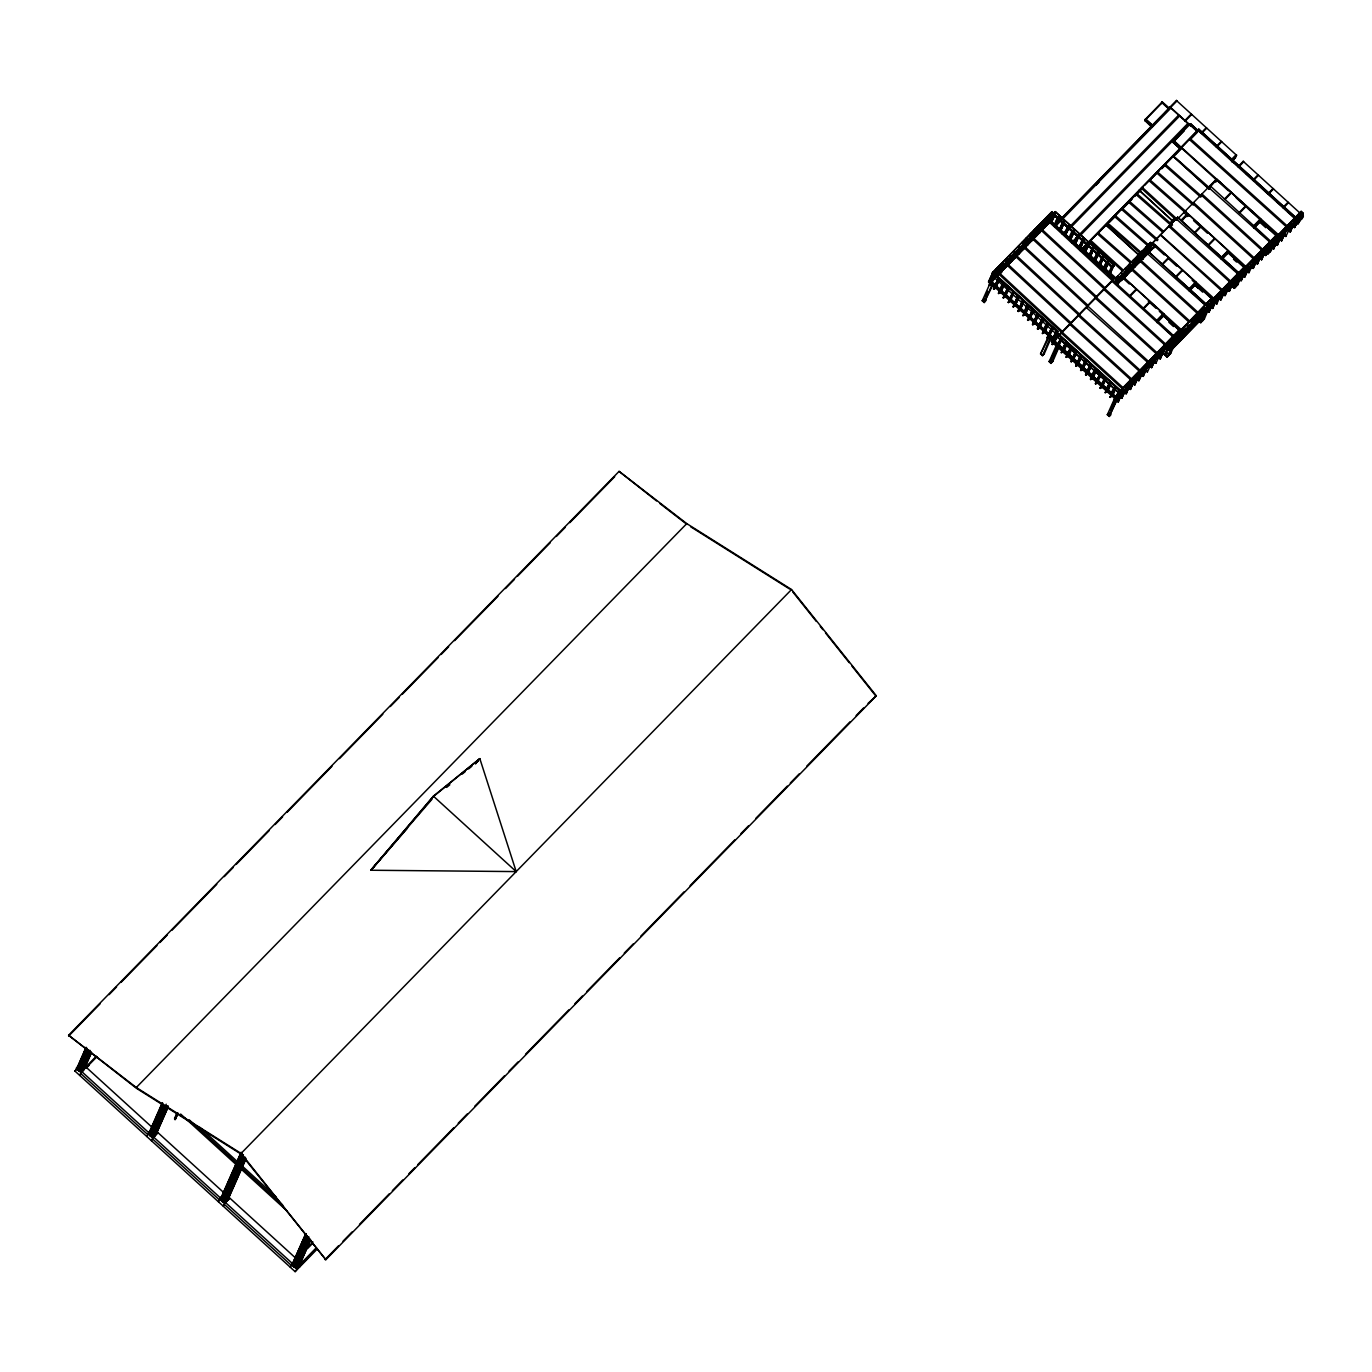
<?xml version="1.0" encoding="UTF-8"?>
<svg xmlns="http://www.w3.org/2000/svg" width="1372" height="1372" viewBox="0 0 1372 1372"><rect width="100%" height="100%" fill="white"/><g stroke="black" fill="none" stroke-linecap="round" stroke-linejoin="round"><path stroke-width="1.5" d="M167.933 1107.101L155.208 1135.947C152.618 1138.777 147.49 1135.261 149.411 1131.866M245.296 1158.86L226.294 1201.906L221.99 1201.409L221.218 1197.276M309.883 1241.3L299.713 1264.349C299.868 1270.026 290.401 1267.642 293.008 1262.686L305.716 1233.874M91.101 1052.753L83.4 1070.554C80.056 1074.173 74.448 1067.793 78.839 1065.204M317.412 1248.812L295.134 1271.655L74.946 1071.069L79.096 1065.238M77.295 1067.296L86.076 1047.265M77.226 1068.188L85.767 1048.465M79.696 1063.283L85.63 1049.837M77.398 1069.062L86.71 1047.934M82.234 1059.098L84.772 1053.336M77.792 1069.886L87.105 1048.757M78.393 1070.589L87.705 1049.46M79.147 1071.138L88.477 1050.009M80.022 1071.463L89.334 1050.335M80.948 1071.566L90.26 1050.455M79.73 1075.425L81.514 1071.395L96.314 1056.234M81.857 1071.446L90.329 1052.238M84.155 1067.227L89.231 1055.72M82.697 1071.103L91.169 1051.895M83.932 1069.834L91.564 1052.547M146.735 1136.479L151.417 1129.482M149.102 1132.706L162.119 1103.071M149.034 1133.581L162.582 1102.865M150.646 1130.614L160.816 1107.564M149.188 1134.473L162.736 1103.74M149.582 1135.296L163.148 1104.563M150.183 1135.999L163.748 1105.266M150.954 1136.531L164.503 1105.815M151.829 1136.873L166.218 1104.22M152.755 1136.976L166.304 1106.261M151.52 1140.835L153.304 1136.805L157.643 1132.363L224.648 1193.417L220.326 1197.859L218.542 1201.889M153.664 1136.856L167.213 1106.124M156.116 1133.529L166.115 1109.605M154.504 1136.513L168.053 1105.781M155.739 1135.244L167.899 1107.53M156.751 1134.387L157.643 1132.363M177.4 1113.309L175.067 1119.603L176.937 1112.863M174.536 1118.283L176.559 1114.236M174.587 1119.175L177.846 1112.863M175.067 1119.603L177.451 1114.184M175.496 1119.158L177.88 1113.738M220.909 1198.116L241.06 1152.257M220.823 1198.991L240.735 1153.509M222.453 1196.024L235.401 1166.663M237.116 1162.736L240.58 1154.915M220.995 1199.883L241.712 1152.909M234.509 1170.23L237.099 1164.348M221.389 1200.706L242.107 1153.732M221.99 1201.409L242.707 1154.435M222.744 1201.941L243.479 1154.967M223.619 1202.284L243.479 1157.265M224.545 1202.387L244.405 1157.368M223.327 1206.245L225.111 1202.215L229.45 1197.773L294.894 1257.404M225.454 1202.266L245.314 1157.248M228.61 1196.092L232.074 1188.255M233.789 1184.345L240.7 1168.687L286.748 1210.704M226.997 1201.358L246 1158.311M227.529 1200.654L245.657 1159.546M228.558 1199.797L229.45 1197.773M290.35 1267.299L295.014 1260.302M292.699 1263.509L305.407 1234.714M292.63 1264.401L306.179 1233.685M292.785 1265.293L306.35 1234.56M297.621 1255.311L300.159 1249.549M293.196 1266.116L306.745 1235.383M293.797 1266.819L307.345 1236.086M294.551 1267.351L308.1 1236.618M295.426 1267.694L308.974 1236.961M296.352 1267.797L309.06 1238.985M295.134 1271.655L300.725 1264.332M297.261 1267.677L309.969 1238.865M302.938 1255.774L304.635 1251.933M306.333 1248.091L308.872 1242.329M298.101 1267.316L309.952 1240.442M298.804 1266.768L310.689 1239.842M299.456 1267.214L301.24 1263.183L316.212 1247.851M989.744 283.044L988.543 281.963L992.693 272.548L993.894 273.645L989.555 285.376L993.688 277.35M988.543 281.963L993.122 272.102L994.323 273.2M992.522 285.599L984.204 302.56L982.283 300.811L994.134 274.211M994.751 272.514L996.415 268.74L997.616 269.838M989.555 285.376L993.98 275.189L992.882 276.286M991.356 282.049L1050.506 221.441L989.795 283.49L991.424 284.141M985.01 296.918L987.463 291.361M990.996 284.587L995.249 275.498M995.043 276.578L997.53 270.936M995.266 276.252L1000.668 264.384L1001.869 265.482M984.204 302.56L992.025 284.69M995.523 277.024L998.37 269.066L997.753 270.61M999.879 269.564C989.075 296.678 1012.347 241.266 998.953 274.537M1001.474 266.905L997.718 274.88L996.518 273.8M993.362 288.84L998.25 279.082L993.843 289.269L994.443 287.726M998.765 281.123L995.283 288.48L994.083 287.4L998.319 278.31M1004.133 265.208C993.345 292.322 1016.601 236.893 1003.206 270.181M1004.458 264.882L1001.972 270.524L1000.771 269.426M1003.241 268.192L1006.053 262.224M997.976 281.243L993.843 289.269M995.283 288.48L999.519 279.408M1009.552 258.639L1006.379 266.94L1010.307 257.85M1007.494 263.836L1009.981 258.193M1007.46 265.825L1011.13 255.981L1010.529 257.524M1012.656 256.495L1010.632 262.567L1013.959 255.038M1013.805 254.266L1010.478 261.795L1009.295 260.714M1011.747 259.48L1014.234 253.837M1011.73 261.469L1015.04 253.94M998.713 293.711L1003.138 283.524M1002.435 284.484C996.621 292.425 1000.274 297.415 1003.635 285.565M1018.058 249.91C1005.933 277.779 1029.497 225.934 1015.983 257.096M1016 255.106L1019.327 247.595L1018.127 246.497M1019.465 248.229L1017.801 251.985L1019.002 253.083L1022.312 245.554M1000.154 292.922L1004.407 283.85M1018.676 253.408L1022.003 245.88M1019.156 253.854L1023.906 242.895L1021.06 250.853M1023.718 243.873L1022.054 247.629L1023.255 248.726M1024.987 241.541L1026.65 237.768L1027.834 238.865L1024.524 246.394M1022.929 249.052L1027.405 239.311L1026.205 238.214M1023.409 249.481L1028.16 238.539L1025.33 246.497M1029.24 237.185L1030.904 233.411L1032.104 234.509L1027.662 245.125M1007.408 289.509L1008.489 288.412L1004.681 297.055L1003.121 297.724L1008.077 287.194L1003.841 296.283L1005.47 296.935M1003.601 298.153L1008.008 287.966L1006.928 289.08M1027.182 244.696L1030.509 237.167M1031.401 237.03L1034.728 229.501L1035.929 230.582L1031.933 240.769L1038.981 225.128L1040.182 226.226L1036.032 235.641L1034.831 234.543L1036.46 235.195M1005.041 297.381L1009.278 288.291M1029.583 242.141L1032.43 234.166L1031.813 235.71M1033.03 237.665L1034.694 233.909M1033.836 237.768L1036.683 229.81L1036.083 231.354M1038.09 233.411L1040.936 225.454L1036.186 236.413M1037.009 234.526L1039.856 226.552M1040.285 231.268L1039.084 230.187L1043.235 220.772L1044.435 221.87M1012.605 294.586L1008.471 302.595L1012.896 292.408M1012.193 293.368L1008.712 300.725L1010.341 301.377M1008.471 302.595L1013.359 292.853M1045.19 221.081C1028.606 257.233 1056.354 195.681 1042.36 229.055M1042.377 227.066L1044.041 223.31M1009.912 301.823L1013.394 294.466M1046.27 219.726L1047.934 215.97L1049.134 217.068M1046.699 221.595L1044.692 227.683L1051.209 212.609L1052.41 213.706M1048.294 218.937L1044.538 226.912L1043.337 225.831M1057.469 332.178L992.368 272.891L1052.05 211.631L1053.645 213.363M1046.613 224.699L1049.443 216.725L1048.843 218.268M1052.084 214.032L1048.414 223.876L1053.164 212.917M1052.993 214.289L1112.572 267.712L1052.993 214.289L1044.126 223.379M1052.89 215.078L1049.837 222.007L1051.038 223.087L1055.274 213.998L1054.073 212.917M1017.475 299.027L1013.342 307.054L1017.835 296.095L1013.599 305.167L1014.8 306.265L1017.51 300.64M1053.473 214.718L994.529 274.846L1053.696 214.238M1052.907 216.69L1051.106 222.315L1055.514 212.128L1054.433 213.243M1055.239 211.614L1114.304 265.688L1055.239 211.614L992.522 275.961L1055.96 333.739L1057.984 331.544L995.043 274.211L1057.898 331.75L1053.662 340.822L1054.519 339.947M1013.342 307.054L1018.247 297.295M1014.8 306.265L1019.036 297.175M1051.466 222.641L1055.274 213.998M1054.108 225.9C1058.481 211.614 1062.168 216.913 1055.308 226.98M1054.553 225.454L1058.361 216.81M1054.914 225.78L1059.801 216.021M1022.037 302.852L1023.118 301.737L1018.23 311.495L1022.723 300.537L1018.47 309.609L1019.67 310.707L1023.152 303.349M1058.429 219.297L1055.377 226.226L1055.994 224.665M1018.23 311.495L1022.637 301.308L1021.557 302.406M1055.737 226.552L1060.282 216.467L1059.201 217.582M1019.67 310.707L1023.924 301.617M1058.995 230.342L1062.803 221.698L1064.432 222.35L1060.625 230.993L1059.424 229.896L1062.477 222.984M1062.837 223.31L1060.264 230.668L1064.672 220.48L1063.592 221.578M1023.1 315.937L1027.594 304.978M1026.839 306.711C1021.025 314.634 1024.678 319.625 1028.04 307.791M1060.196 231.439L1064.432 222.35M1024.558 315.148L1028.794 306.059M1063.866 234.784L1068.119 225.694L1069.32 226.792M1064.655 234.663L1069.56 224.922M1032.121 312.353L1027.988 320.379L1032.396 310.192M1068.188 228.198L1065.135 235.109L1065.752 233.566M1031.641 311.924L1027.508 319.95M1065.066 235.881L1068.874 227.238M1027.988 320.379L1032.876 310.621M1065.495 235.435L1070.04 225.351L1068.959 226.466M1028.674 318.064L1029.429 319.59L1032.481 312.679M1032.91 312.233L1029.429 319.59M1068.754 239.225C1073.127 224.939 1076.814 230.256 1069.954 240.323M1069.543 239.122L1072.595 232.194M1036.992 316.795L1032.859 324.821L1037.283 314.634M1037.798 316.675L1034.299 324.032L1033.116 322.952L1037.352 313.862M1070.023 239.551L1073.076 232.64M1036.512 316.366L1032.379 324.392M1032.859 324.821L1037.764 315.08M1070.383 239.877L1073.436 232.966M1034.299 324.032L1038.553 314.96M1073.624 243.684L1077.878 234.595L1079.078 235.675L1075.254 244.319L1079.798 234.252M1074.07 243.238L1077.878 234.595M1077.466 236.653L1074.893 243.993L1077.946 237.082M1037.266 328.834L1042.154 319.076L1037.747 329.263L1038.347 327.719M1037.987 327.394L1042.24 318.304L1042.994 319.848L1039.187 328.491L1038.415 326.948M1042.669 321.134L1039.187 328.491M1078.512 248.126L1082.748 239.037L1083.949 240.117L1080.141 248.761M1078.941 247.68L1081.994 240.769M1082.354 241.095L1079.301 248.006L1080.862 247.337L1083.914 240.409M1042.617 333.705L1047.042 323.518M1046.356 324.478C1040.542 332.418 1044.178 337.409 1047.556 325.576M1079.781 248.435L1084.189 238.248L1083.108 239.363M1044.058 332.933L1048.311 323.843M1081.788 249.635L1116.859 280.505M1082.662 248.744L1117.734 279.614M1083.383 252.568L1087.19 243.924M1084.583 250.39L1087.636 243.479L1088.819 244.576L1084.583 253.649M1084.943 250.716L1087.224 245.537M1051.312 329.52L1052.393 328.405L1048.585 337.049L1047.025 337.718L1051.998 327.205L1047.745 336.277L1049.374 336.929M1087.704 245.965L1084.652 252.877L1088.03 246.583M1044.384 353.496L1042.48 355.657L1040.559 353.907L1048.517 336.14M1047.505 338.164L1051.912 327.977L1050.832 329.074M1048.997 337.049L1040.559 353.907M1048.945 337.375L1053.182 328.285L1051.552 327.634M1042.48 355.657L1050.3 337.769M1044.212 353.873L1051.621 336.826L1049.992 338.49L1048.191 336.86M1097.326 233.72L1130.442 262.824M1098.183 232.846L1132.878 263.355M1088.27 257.01L1092.506 247.92L1093.278 249.464M1051.346 341.542L1056.2 331.87L1051.81 341.971L1052.427 340.428M1088.699 256.564L1091.752 249.653M1116.877 399.08L1052.067 340.102L1056.268 331.098M1089.059 256.89L1092.112 249.978M1092.421 250.596L1089.539 257.336L1092.592 250.407M1089.454 258.108L1092.952 250.75M1056.474 336.569L1052.341 344.578L1057.04 332.624L1055.84 331.544M1090.62 256.221L1092.901 251.042M1052.341 344.578L1056.766 334.391L1055.668 335.505M1116.448 400.041L1052.581 342.708L1053.782 343.806L1056.834 336.895M1057.263 336.449L1053.782 343.806M1106.861 223.962L1140.355 253.391M1107.718 223.07L1141.212 252.499M1161.261 103.603L1161.724 102.54L1168.893 109.091L1170.059 106.999L1195.749 130.151M1161.604 103.346L1162.238 101.905L1169.424 108.439M1151.966 127.013L1152.514 125.761L1145.328 119.227L1144.694 120.667L1161.69 103.157M1050.798 359.876L1049.066 361.642L1050.969 363.391L1052.873 361.23L1050.969 359.481L1061.122 337.529L1056.869 346.619M1093.141 261.452L1097.394 252.362L1098.578 253.46L1094.77 262.103L1099.315 252.019L1098.217 253.134M1049.34 361.265L1056.371 345.315M1096.622 254.094L1093.57 261.006L1094.77 262.103M1096.983 254.42L1093.93 261.332L1098.835 251.59L1097.754 252.688M1114.304 216.33L1148.621 246.497M1057.229 346.945L1056.629 348.488L1061.036 338.301L1059.956 339.416M1115.179 215.438L1149.479 245.622M1050.969 363.391L1058.172 346.962M1056.063 346.036L1058.069 347.699L1062.305 338.61M1052.701 361.608L1059.476 346.018M1121.318 209.144L1157.179 240.717M1122.193 208.252L1158.037 239.843M1098.029 265.894L1102.265 256.804L1103.465 257.902L1099.658 266.545M1098.457 265.448L1102.265 256.804M1061.499 352.93L1065.993 341.971M1102.351 259.308L1099.298 266.219L1103.705 256.032M1065.238 343.703C1059.407 351.644 1063.06 356.617 1066.421 344.784M1099.212 266.991L1103.465 257.902M1128.333 201.958L1162.65 232.125M1129.207 201.067L1163.507 231.233M1062.94 352.141L1067.193 343.069M1176.473 100.533L1236.549 155.259M1135.793 194.327L1171.637 225.9M1136.651 193.435L1172.511 225.008M1102.899 270.335C1107.273 256.05 1110.96 261.366 1104.1 271.433M1103.328 269.907L1106.381 262.978M1103.688 270.233L1106.741 263.304M1070.52 349.346L1066.387 357.372L1070.795 347.185M1069.354 349.877C1063.883 357.903 1069.868 357.921 1071.309 349.225M1066.387 357.372L1071.275 347.63M1104.529 270.987L1107.581 264.076M1067.828 356.583L1070.88 349.671M1149.067 180.727L1183.95 211.425M1107.787 274.794L1112.023 265.705L1113.224 266.785M1149.925 179.835L1186.386 211.957M1108.576 274.674L1113.464 264.916L1109.056 275.103L1109.656 273.56M1075.391 353.787L1071.258 361.814L1075.751 350.855M1074.996 352.587L1070.777 361.385M1108.97 275.875L1112.795 267.231L1051.964 211.837M1071.258 361.814L1076.163 352.072M1109.416 275.429L1113.944 265.362L1112.863 266.46M1071.944 359.498L1072.698 361.042L1075.751 354.13M1076.18 353.684L1072.698 361.042M1156.699 172.889L1193.16 205.028M1157.574 172.014L1194.017 204.136M1180.829 147.524L1180.194 148.965L1173.009 142.414L1174.003 140.733L1181.172 147.267M1112.966 280.454L1174.844 336.809M1049.306 222.127L1112.383 280.66L1113.893 278.327L1050.472 220.566L990.876 281.62L1052.941 337.992M1075.665 365.827L1080.553 356.068L1076.145 366.255L1080.279 358.246M1076.385 364.386L1080.622 355.297L1081.393 356.84L1077.586 365.484L1076.814 363.94M1164.348 165.069L1200.792 197.191M1165.205 164.177L1201.666 196.316M1076.145 366.255L1081.033 356.514M1081.067 358.126L1077.586 365.484M1114.664 282.289L1117.168 276.647L1118.351 277.744L1115.865 283.387M1115.11 281.843L1117.597 276.201L1118.797 277.298M1115.539 283.712L1119.123 276.955L1117.1 283.044M1116.019 284.158L1118.506 278.516L1152.84 242.758L1213.174 297.707M1172.408 156.802L1172.837 155.842L1209.092 188.873M1116.791 283.935L1123.376 277.093L1182.355 330.618M1173.283 155.911L1209.881 188.17M1118.369 281.86L1121.181 275.875M1118.026 284.175L1122.536 274.246M1081.016 370.714L1085.441 360.527M1085.938 362.568L1082.457 369.925L1081.256 368.828L1084.737 361.471M1119.929 281.174L1122.416 275.532M1121.747 279.425L1125.057 271.913M1295.648 219.331L1190.553 123.669L1190.004 124.903M1082.457 369.925L1086.71 360.836M1122.227 279.871L1126.978 268.912L1123.308 278.756M1126.721 269.941L1125.074 273.714L1126.258 274.794L1130.408 265.396L1129.225 264.299M1127.99 267.626L1129.653 263.853L1130.854 264.95M1181.515 147.473L1279.596 235.744M1125.932 275.137L1129.259 267.609M1126.412 275.566L1131.18 264.607L1128.333 272.582M1130.922 265.636L1129.259 269.409L1130.459 270.49M1130.134 270.833L1134.61 261.092L1133.409 259.994M1131.728 268.175L1135.038 260.646L1133.855 259.548M1130.614 271.262L1137.611 255.689L1138.811 256.787M1089.711 366.513L1090.791 365.398L1085.904 375.156L1090.38 364.197L1086.144 373.27L1087.773 373.921L1091.58 365.278L1087.344 374.367M1132.535 268.277L1135.364 260.303L1134.764 261.863M1189.318 139.481L1287.399 227.752M1085.904 375.156L1090.311 364.969L1089.231 366.067M1190.193 138.589L1288.274 226.877M1136.822 260.886L1134.816 266.957L1139.566 256.015M1137.662 260.8L1141.813 251.402L1143.013 252.482L1138.863 261.898L1137.662 260.8L1139.292 261.452M1136.736 263.973L1140.046 256.444M1140.921 259.668L1143.768 251.711L1139.017 262.669L1146.014 247.097L1147.215 248.178L1143.219 258.365M1140.132 259.565L1142.945 253.597M1196.744 131.901L1197.207 130.837L1190.039 124.303M1198.099 130.872L1198.854 129.191L1296.591 218.251M1145.157 253.391L1149.667 243.341L1150.868 244.439L1146.718 253.854L1145.517 252.757M1144.042 256.478L1147.97 247.406L1145.123 255.364M1148.45 246.668L1150.096 242.895L1151.297 243.993M1094.907 371.572L1090.774 379.598L1095.199 369.411M1164.348 254.918L1150.508 242.381L1152.583 244.525M1094.496 370.371C1088.682 378.295 1092.335 383.285 1095.696 371.452M1090.774 379.598L1095.662 369.84M1148.879 248.538L1146.872 254.609L1151.622 243.667M1092.215 378.809L1095.268 371.898M1147.421 253.631L1204.685 304.704M1152.103 244.096L1148.638 251.968L1207.12 305.253M1149.187 252.208L1148.93 251.299M1152.377 245.005L1118.78 279.425L1152.669 244.336L1118.986 278.945L1116.928 276.784M1154.041 247.8L1155.224 245.125L1119.724 281.226M1099.778 376.014L1095.645 384.04L1100.138 373.081M1160.901 234.921L1223.121 290.521M1099.384 374.813L1095.902 382.171L1097.531 382.805M1095.645 384.04L1100.55 374.282M1097.103 383.251L1101.339 374.179M1104.34 379.838L1105.42 378.741L1101.613 387.367L1100.052 388.053L1105.026 377.523L1100.773 386.612L1102.402 387.264M1100.533 388.482L1104.94 378.295L1103.86 379.409M1101.973 387.693L1106.226 378.621L1104.597 377.969M1239.568 273.56L1177.691 217.188L1176.404 219.04L1238.607 274.64M1105.403 392.924L1109.897 381.965M1181.035 220.24L1187.535 213.586L1228.386 251.059M1109.142 383.697C1103.328 391.637 1106.981 396.628 1110.342 384.795M1106.861 392.152L1111.097 383.062M1187.535 213.586L1182.372 220.463M1186.831 216.707L1187.929 214.221L1181.429 220.875M1114.424 389.356L1110.291 397.365L1114.699 387.178M1114.013 388.139C1108.199 396.079 1111.852 401.07 1115.213 389.236M1110.291 397.365L1115.179 387.624M1111.732 396.594L1114.784 389.682M1116.911 400.916L1118.111 402.013L1122.262 392.598L1121.061 391.5L1109.245 416.471L1107.341 414.738L1114.647 398.412M1114.098 400.83L1118.986 391.089L1114.579 401.276L1115.179 399.732M1109.073 412.955L1107.513 414.344L1109.416 416.093M1110.085 410.777L1115.127 399.372M1118.3 392.049L1114.819 399.406M1116.825 398.206L1054.09 340.376M1109.245 416.471L1120.341 391.209M1114.338 399.132L1116.585 401.241L1121.336 390.3M1110.994 414.704L1109.416 415.99M1118.18 398.583L1121.49 391.054L1122.69 392.152M1118.111 402.013L1123.617 389.922M1259.513 222.213L1260.782 219.331L1216.518 179.012L1208.732 188.547L1210.001 185.666L1271.793 242.227M1123.942 389.579L1120.632 397.108L1121.816 398.206L1127.887 385.549M1215.798 182.133L1216.913 179.629L1210.396 186.283M1126.566 387.007L1124.56 393.078L1125.16 391.535M1121.816 398.206L1125.966 388.791L1124.783 387.693M1157.316 320.585L1163.816 313.931L1162.633 316.623M1130.236 384.434L1129.036 383.337L1124.886 392.752L1126.086 393.833L1131.66 380.764M1126.086 393.833L1130.665 383.989L1129.465 382.891M1128.333 388.293L1133.289 378.981L1134.49 380.061L1130.339 389.476L1129.139 388.396M1130.734 385.738L1133.221 380.078M1135.913 376.391L1132.586 383.92L1134.164 383.251M1130.339 389.476L1137.834 373.407M1134.987 381.365L1137.474 375.722M1138.743 375.705L1137.542 374.625L1133.392 384.023L1134.593 385.12L1142.087 369.051M1134.593 385.12L1139.172 375.259L1137.988 374.179M1136.856 379.564L1141.813 370.251L1142.996 371.349L1138.846 380.764L1137.662 379.667M1235.349 157.952L1236.618 155.07L1231.336 160.593M1138.914 377.334L1141.401 371.692M1139.24 377.008L1140.904 373.253M1138.846 380.764L1146.34 364.678M1145.226 367.782L1141.916 375.311L1143.116 376.391L1147.695 366.547L1146.495 365.449M1143.116 376.391L1147.85 365.192M1145.363 370.834L1149.496 363.426M1150.456 364.592L1152.12 360.836M1146.169 370.937L1147.369 372.035L1151.948 362.174L1150.748 361.093M1150.714 365.364L1150.096 366.924L1153.423 359.395M1153.749 359.052L1150.422 366.581L1151.622 367.679L1156.202 357.818L1155.001 356.737M1151.622 367.679L1156.373 356.48M1154.967 361.007L1154.349 362.551L1158.002 354.696M1243.238 161.364L1303.314 216.09M1158.585 356.874L1160.626 352.107M1154.675 362.225L1155.876 363.306L1160.455 353.462L1159.271 352.364M1158.139 357.766L1161.93 350.666M1162.256 350.34L1158.946 357.869L1160.129 358.95L1164.725 349.105L1163.525 348.008M1189.644 289.063L1196.144 282.392L1194.875 285.273L1197.979 288.12M1160.129 358.95L1167.623 342.88M1166.509 345.967L1162.393 353.393M1163.199 353.496L1164.399 354.593L1168.978 344.732L1167.778 343.652M1170.453 341.954L1167.126 349.466L1171.877 338.524M1195.441 285.53L1195.904 284.467L1189.678 290.607M1170.779 341.611L1167.452 349.14L1168.652 350.237L1173.232 340.376L1172.031 339.278M1165.6 354.954L1167.383 356.6L1170.642 353.273L1167.178 357.149L1165.257 355.399L1168.944 347.356M1168.652 350.237L1172.803 340.822L1171.602 339.724M1174.706 337.581L1171.379 345.109L1176.147 334.151M1167.178 357.149L1173.266 343.274M1176.284 337.1L1179.251 331.904M1121.061 389.922L1179.457 329.726L1119.775 390.969M1168.91 355.365L1178.428 333.773M1154.315 356.771L1179.851 330.343L1118.746 392.958L1055.325 335.18L1057.349 332.984L1120.289 390.334L1057.263 333.19M1170.642 353.599L1175.307 342.691L1176.867 343.394L1181.395 333.345M1180.778 332.659L1179.577 331.561L1175.427 340.976L1176.627 342.057L1183.333 328.371M1176.627 342.057L1181.206 332.213L1163.096 315.56M1159.357 311.341L1181.618 331.681L1163.182 315.371L1156.682 322.026M1176.439 343.84L1181.892 331.801M1178.891 339.004L1180.091 340.085L1184.242 330.686L1183.041 329.589M1180.091 340.085L1184.671 330.24L1183.487 329.143M1182.287 334.596L1185.58 329.057M1185.185 330.481L1183.522 334.254L1184.722 335.351L1183.093 334.699M1184.293 335.78L1188.444 326.382L1187.243 325.284M1184.722 335.351L1189.455 325.078M1189.781 324.752L1187.294 330.395L1188.495 331.492L1193.074 321.631L1191.874 320.534M1191.513 324.101L1194.017 318.458M1188.495 331.492L1192.645 322.077L1191.445 320.979M1190.69 325.987L1195.647 316.692L1196.847 317.772M1221.972 257.524L1228.472 250.87L1227.288 253.563M1191.496 326.09L1192.697 327.188L1198.202 314.154M1192.697 327.188L1197.276 317.326L1196.075 316.246M1194.892 321.683L1200.123 311.17M1202.404 309.866L1199.574 317.824L1200.174 316.28M1195.698 321.785L1196.881 322.883L1201.032 313.468L1199.848 312.387M1196.881 322.883L1202.884 310.295M1203.21 309.969L1199.9 317.498L1201.083 318.578L1205.679 308.734L1204.479 307.637M1205.782 307.448C1203.33 316.829 1204.89 310.398 1196.367 320.156M1201.083 318.578L1205.233 309.163L1204.05 308.083M1203.758 313.519L1207.411 305.664M1200.929 322.351L1198.854 320.997L1200.757 322.729L1205.645 311.615M1192.508 318.321L1211.785 298.187L1178.102 332.796M1202.489 320.962L1211.579 300.365L1243.804 267.334M1211.064 301.909L1207.754 309.437L1208.938 310.535L1213.534 300.674L1212.333 299.593M1204.239 319.179L1207.566 311.29L1209.195 311.856L1215.369 298.05L1216.57 299.147M1208.938 310.535L1213.088 301.12L1211.905 300.039M1192.199 280.282L1213.86 300.348L1211.699 298.393M1208.749 312.302L1214.22 300.279M1213.311 303.263L1211.648 307.019L1212.848 308.117L1211.219 307.465M1212.419 308.563L1217.101 297.415M1212.848 308.117L1216.998 298.702L1215.798 297.621M1214.614 303.058L1219.571 293.762L1220.771 294.843M1217.513 298.959L1215.849 302.715L1217.05 303.812L1215.421 303.161M1221.303 293.111L1218.816 298.753L1220.377 298.084M1216.621 304.258L1221.2 294.397L1220 293.316M1219.296 299.199L1222.606 291.67M1220.806 299.954L1224.956 290.538L1223.773 289.458L1219.622 298.873L1220.806 299.954L1226.808 287.365M1254.282 226.003L1260.782 219.331M1229.158 286.251L1227.957 285.153L1223.807 294.568L1225.007 295.649L1231.353 280.745L1227.203 290.161M1225.007 295.649L1229.604 285.805L1228.403 284.707M1230.427 285.719L1227.683 290.59M1228.009 290.264L1229.209 291.344L1233.359 281.946L1232.159 280.848M1229.209 291.344L1235.212 278.773M1260.079 222.47L1260.542 221.406L1254.042 228.061M1235.537 278.43L1232.21 285.959L1233.411 287.057L1237.99 277.195L1236.789 276.098M1234.629 281.414L1231.884 286.285L1236.635 275.343M1233.411 287.057L1237.561 277.641L1236.361 276.544M1240.837 271.039L1236.086 281.997L1239.413 274.469M1236.086 281.997L1238.83 277.11M1234.526 287.931L1232.433 286.577L1234.354 288.326L1238.745 278.31M1236.086 286.542L1243.066 270.713M1244.284 267.763L1212.368 300.211M1243.392 270.387L1240.065 277.916L1241.266 278.996L1245.845 269.152L1227.751 252.499M1241.54 275.926L1239.876 279.682L1241.077 280.78L1246.033 270.284M1237.818 284.776L1239.996 279.511M1241.266 278.996L1245.416 269.598L1244.215 268.5M1241.077 280.78L1246.531 268.74M1243.547 275.944L1244.73 277.024L1248.88 267.609L1247.697 266.528M1244.73 277.024L1249.326 267.18L1248.126 266.082M1248.023 270.421L1247.405 271.965L1251.058 264.11M1252.79 263.458L1251.127 267.231L1252.687 266.562M1247.731 271.639L1248.932 272.719L1253.511 262.875L1252.327 261.778M1251.607 267.66L1254.094 262.018M1255.26 259.805L1251.933 267.334L1253.133 268.432L1258.296 257.713M1253.528 264.676L1255.191 260.903M1256.992 259.171L1255.809 263.373L1259.393 256.615M1253.133 268.432L1257.284 259.016L1256.083 257.919M1259.462 255.501L1256.135 263.03L1257.335 264.127L1261.914 254.266L1260.714 253.185M1257.335 264.127L1262.017 252.98M1263.663 251.196L1259.53 258.622M1261.091 257.953L1263.578 252.311M1266.219 248.675L1264.212 254.763M1260.336 258.725L1261.537 259.822L1265.687 250.407L1264.487 249.327M1261.537 259.822L1268.963 243.804M1267.848 246.909L1264.538 254.437L1265.739 255.518L1270.318 245.674L1269.117 244.576M1267.454 248.332L1264.967 253.992L1266.167 255.072M1272.05 242.604L1268.414 250.459L1270.421 244.388M1265.739 255.518L1269.889 246.103L1268.688 245.022M1269.169 249.687L1271.655 244.045M1266.03 252.174L1267.951 253.906L1270.335 248.435M1274.914 238.745L1272.067 246.72M1276.132 235.795L1278.498 237.287L1260.148 220.772L1253.562 227.632M1268.74 250.133L1269.923 251.213L1274.073 241.815L1272.89 240.717M1269.683 252.139L1276.217 237.305L1301.085 211.562L1303.228 213.518L1277.229 240.169M1276.612 236.241L1244.696 268.672M1275.703 238.848L1272.393 246.377L1273.593 247.475L1278.172 237.613L1260.062 220.978M1271.398 248.04L1274.365 242.844M1271.415 250.356L1267.951 253.906M1273.593 247.475L1278.515 236.636M1272.204 248.16L1273.405 249.241L1277.555 239.826L1276.354 238.745M1273.405 249.241L1280.145 234.852L1281.345 235.95M1277.589 241.609L1280.076 235.967M1275.994 244.267L1277.195 245.365L1282.854 232.194M1277.195 245.365L1281.774 235.504L1280.573 234.406M1279.527 239.723L1284.758 229.21M1285.684 231.508L1284.484 230.41L1280.333 239.826L1281.534 240.923L1288.016 225.865L1283.866 235.281M1281.534 240.923L1286.113 231.062L1284.912 229.964M1288.188 230.839C1290.949 230.204 1286.199 231.422 1290.692 225.197M1284.672 235.384L1285.856 236.481L1290.452 226.62L1289.251 225.54M1288.668 231.285L1291.995 223.756M1292.321 223.413L1288.994 230.942L1290.195 232.04L1294.774 222.178L1293.59 221.098M1290.195 232.04L1295.014 220.755M1293.607 225.3L1293.007 226.843L1296.334 219.314M1293.333 226.5L1296.66 218.971M1303.228 213.518L1301.171 211.374L1301.342 212.471L1276.989 237.167M1292.098 225.471L1294.533 227.598L1298.684 218.182L1297.483 217.102M1294.533 227.598L1300.45 215.095M1297.123 222.624L1298.324 223.705L1302.903 213.861L1301.702 212.763M1302.131 218.783L1303.4 215.901L1296.814 222.744M433.398 796.154L370.834 870.242L516.198 871.597L479.823 758.613L433.398 796.154L516.198 871.597L514.946 871.289M475.158 763.381L479.823 758.613L433.123 796.755L370.834 870.242L432.06 799.156M407.484 828.122L372.635 868.407M68.6 1035.277L619.081 471.368L686.772 523.607L791.541 589.531L876.314 695.793L325.833 1259.702L240.837 1153.972L136.548 1088.373L68.6 1035.277L136.291 1087.516L241.078 1153.423L325.833 1259.702M68.703 1036.014L100.105 1003.824M109.091 994.631L116.569 986.965M121.045 982.369L156.957 945.6M159.941 942.53L167.418 934.881M171.912 930.285L216.776 884.305M224.271 876.639L233.24 867.447M236.224 864.377L269.135 830.677M275.12 824.538L282.598 816.889M287.091 812.293L331.973 766.313M339.45 758.647L382.822 714.212M390.3 706.546L399.286 697.353M402.27 694.301L438.165 657.514M441.167 654.461L448.644 646.795M454.629 640.655L498.002 596.22M505.479 588.571L514.466 579.361M517.45 576.309L550.361 542.592M556.346 536.469L565.315 527.277M569.809 522.681L614.69 476.701M74.946 1071.069L77.827 1068.102M86.453 1067.45L96.932 1056.714M85.973 1068.496L88.957 1065.444M136.291 1087.516L686.772 523.607M475.638 763.827L478.022 760.448M150.903 1130.631L148.005 1133.598L152.806 1137.954M150.526 1131.506L147.627 1134.455L80.622 1073.418M1052.05 211.631L992.453 272.685L1018.35 296.386M1019.653 247.252L1019.053 248.795M1023.906 242.895L1023.306 244.439M1028.16 238.539L1027.559 240.083M1162.238 101.905L1145.243 119.415L1152.429 125.95L1159.563 118.541M995.317 273.371L998.267 270.353M1005.659 262.772L1013.068 255.192M1041.159 226.397L1014.783 253.168M993.362 276.732L994.443 275.618M1054.914 213.672L1055.994 212.574M1039.084 230.187L1040.713 230.839M990.567 282.289L1050.249 221.046L1113.687 278.808L1055.48 338.541M989.075 284.93L990.155 283.815M997.65 280.625L998.73 279.511M1055.119 224.854L1176.559 100.345M1062.237 217.976L1110.84 168.19M1112.949 166.029L1160.678 117.135M1165.154 112.555L1169.63 107.959M1170.453 107.633L1176.953 100.979M982.283 300.811L984.187 298.65L982.455 300.434L984.376 302.183L986.108 300.399M1056.08 225.728L1170.916 108.079M1096.005 185.237L1098.989 182.184M1064.072 222.024L1065.152 220.909M998.233 293.282L999.313 292.167M1062.322 234.303L1178.668 115.128M1064.775 233.652L1179.628 115.985M1003.121 297.724L1004.201 296.609M1012.965 291.636L1014.165 292.733M1073.35 230.479L1074.43 229.364M1073.83 230.908L1074.911 229.793M1184.739 120.667L1191.239 113.996M1007.991 302.166L1009.072 301.051M1185.219 121.096L1191.719 114.442M1016.686 297.964L1017.767 296.867M1078.238 234.921L1079.318 233.806M1071.498 242.655L1187.843 123.48M1073.95 242.004L1188.787 124.355M1173.557 141.179L1190.553 123.669M1012.879 306.608L1013.959 305.493M1173.009 142.414L1184.362 130.683M1083.588 239.791L1084.669 238.694M1017.75 311.05L1018.83 309.952M1080.193 250.579L1198.854 129.191M1080.742 250.287L1198.768 129.397L1296.506 218.44M1080.587 250.87L1086.555 244.748M1091.032 240.169L1140.252 189.748M1144.728 185.169L1198.425 130.151L1203.158 134.473M1026.445 306.865L1027.525 305.75M1081.771 250.064L1086.23 245.468M1087.996 243.804L1089.076 242.69M1098.166 233.257L1108.61 222.556M1111.594 219.503L1142.91 187.415M1150.371 179.766L1159.323 170.608M1163.799 166.029L1181.704 147.679M1190.639 138.521L1196.607 132.415M1109.571 222.23L1115.453 216.313M1122.999 208.475L1131.951 199.317M1134.936 196.247L1140.904 190.142M1161.775 168.756L1166.251 164.16M1175.204 155.002L1181.172 148.879M1191.616 138.195L1197.567 132.072M1088.476 244.25L1089.557 243.136M1022.637 315.491L1023.718 314.394M1084.172 252.448L1085.732 251.779M1201.066 133.015L1206.262 127.682M1201.546 133.444L1206.743 128.111M1092.867 248.246L1093.947 247.149M1093.347 248.692L1094.427 247.577M1094.41 261.778L1095.028 260.234M1041.554 320.619L1042.634 319.522L1037.747 329.263M1103.105 257.576L1104.186 256.461M1216.089 146.684L1221.286 141.367M1216.57 147.13L1221.766 141.796M1047.11 322.746L1047.882 324.289M1107.513 261.589L1108.593 260.474L1104.168 270.661L1104.769 269.118M1107.976 262.018L1109.073 260.903M241.078 1153.423L791.541 589.531M1042.137 333.276L1043.235 332.161M1114.39 265.482L1112.349 267.677L1053.216 213.809M1047.025 337.718L1048.105 336.603M1055.6 333.413L1056.68 332.298L1051.81 341.971M1056.148 335.951L1057.246 334.837M1058.035 334.717L1056.406 334.065M1054.005 340.067L1054.862 339.176M1053.439 341.302L1113.052 280.248M1087.516 306.934L1086.641 307.825L1148.861 363.426M1116.842 276.99L1150.508 242.381M1170.985 221.647L1173.969 218.594M1230.856 160.147L1236.069 154.83M1051.861 344.149L1052.941 343.034M1232.365 159.992L1235.435 157.763L1231.542 161.759M1044.264 353.496L1042.634 355.159L1040.731 353.513M1126.978 268.912L1126.361 270.455M1131.18 264.607L1130.562 266.151M1149.942 245.622L1177.691 217.188M1149.856 245.811L1177.605 217.393L1239.482 273.748M1177.793 218.765L1216.518 179.012M1209.59 186.626L1208.715 187.518L1269.392 241.695M1060.436 339.844L1061.516 338.73L1056.629 348.488M1117.271 284.364L1155.138 245.314L1196.058 282.598M1120.547 281.157L1149.41 251.728M1122.913 279.151L1155.618 245.742M228.935 1198.922L224.596 1203.364L219.812 1199.008M1064.843 343.858L1065.924 342.743M1238.041 166.698L1243.324 161.176M1238.522 167.127L1243.718 161.81M1061.019 352.501L1062.1 351.386M1065.907 356.943L1066.987 355.828M1129.722 295.717L1136.222 289.046M1224.441 199.077L1230.941 192.423M1074.585 352.741L1075.682 351.626M1130.185 296.146L1136.702 289.492M1224.922 199.523L1231.421 192.852M1162.033 264.179L1168.532 257.524M1076.951 351.952L1065.564 342.417M1162.513 264.607L1169.013 257.953M1194.36 232.64L1200.86 225.986M1194.841 233.086L1201.34 226.431M1252.825 180.161L1258.021 174.827M1253.305 180.59L1258.501 175.273M1085.509 359.756L1086.264 361.282M1080.536 370.269L1081.616 369.154M1143.356 308.134L1149.856 301.48M1143.836 308.58L1150.336 301.909M1175.684 276.612L1182.184 269.941M1176.147 277.041L1182.664 270.387M1239.208 212.523L1245.707 205.869M1207.995 245.074L1214.494 238.419M1239.688 212.969L1246.188 206.297M1208.475 245.519L1214.975 238.848M1085.424 374.71L1086.504 373.613M1095.268 368.639L1096.468 369.72M1267.831 193.846L1273.044 188.513M1268.311 194.275L1273.525 188.942M1090.294 379.152L1091.375 378.055M1098.989 374.968L1100.07 373.853M1095.182 383.611L1096.262 382.496M1156.75 320.345L1163.267 313.691M1189.078 288.823L1195.578 282.152M1157.076 322.66L1163.576 316.006M1188.924 290.692L1195.509 283.833L1212.539 299.628M1221.406 257.284L1227.906 250.63M1221.252 259.154L1227.837 252.311L1244.936 267.9M1253.716 225.763L1260.216 219.091M1223.018 258.262L1228.232 252.945M1254.402 227.358L1259.599 222.024L1265.824 227.701M1100.052 388.053L1101.133 386.938M1108.747 383.851L1109.828 382.737M1282.854 207.515L1288.051 202.199M1283.334 207.961L1288.531 202.627M1104.94 392.495L1106.021 391.38M1114.784 386.407L1115.985 387.504M1109.811 396.937L1110.891 395.822M1119.055 390.317L1120.049 391.877M1118.386 392.632L1119.466 391.517M1140.904 370.509L1148.347 362.877M1177.896 333.276L1188.118 322.797M1178.582 333.225L1179.663 332.127M1180.04 331.732L1211.493 298.856M1182.75 329.229L1187.14 324.735M1198.819 312.765L1203.21 308.271M1179.062 333.67L1180.143 332.556M1181.618 331.681L1121.936 392.924L1056.834 333.619M1215.078 297.69L1223.841 288.72M1231.147 281.243L1276.423 235.126M1114.579 401.276L1119.861 390.78L1122.022 392.735M1117.511 398.154L990.241 283.044M1126.395 389.065L1129.345 386.046M1231.833 281.191L1232.45 279.631M1242.535 270.215L1276.337 235.315M1130.202 385.532L1116.791 399.269L1053.353 341.508M1145.414 369.857L1151.331 363.786M1152.549 362.654L1155.601 359.395M1168.927 345.864L1171.911 342.811M1116.019 400.487L1119.432 396.988M1122.399 393.935L1129.859 386.304M1156.682 358.829L1162.633 352.724M1173.06 342.04L1176.044 338.987M1180.263 334.751L1213.946 300.159M1243.221 270.164L1244.318 269.066M1116.105 400.813L1117.185 399.698M1123.582 393.129L1129.533 387.024M1142.945 373.287L1146.443 369.737L1145.843 371.28M1247.405 266.168L1266.39 246.72M1276.595 236.533L1301.171 211.374M1206.074 309.009L1209.006 306.025M1243.701 270.61L1244.798 269.495M1116.585 401.241L1117.666 400.144M1128.813 388.722L1129.893 387.607M1137.337 379.993L1138.417 378.895M1150.096 366.924L1151.177 365.81M1154.349 362.551L1155.447 361.453M1158.62 358.195L1159.7 357.08M1174.775 341.868L1175.633 340.993M1212.591 303.229L1246.256 268.62L1227.614 251.573M1177.382 339.604L1186.145 330.618M1210.447 306.385L1214.82 301.909M1229.432 286.937L1232.348 283.953M1288.497 226.311L1289.097 224.768M1302.028 212.437L1300.467 213.106M1175.993 341.971L1174.432 342.64M1179.663 338.215L1178.085 338.901M1182.767 335.025L1183.847 333.928M1188.049 329.623L1186.488 330.292M1191.17 326.433L1192.251 325.318M1195.372 322.128L1196.453 321.014M1210.361 306.591L1216.192 300.605M1229.346 287.125L1232.262 284.141M1207.103 310.346L1207.96 309.455M1212.934 304.361L1223.155 293.882M1233.377 283.404L1240.682 275.926M1244.901 271.69L1278.584 237.099M1147.369 372.035L1146.598 370.509M1155.876 363.306L1155.121 361.779M1164.399 354.593L1163.628 353.05M1214.083 303.589L1222.846 294.603M1202.318 316.126L1171.962 347.202L1172.923 348.076L1203.347 316.812L1201.563 315.166L1203.261 317.001M1245.896 271.382L1256.117 260.92M1266.339 250.441L1273.645 242.964M1173.077 346.499L1183.196 336.14M1208.32 310.432L1206.76 311.118M1215.095 303.504L1216.175 302.389M1224.579 293.78L1223.018 294.466L1228.249 283.935M1239.413 278.808L1240.288 277.916M1254.025 263.853L1259.856 257.867M1277.315 239.98L1303.314 213.329M1167.16 353.239L1165.428 355.022L1167.349 356.754M1242.02 276.544L1250.784 267.557M1258.09 260.08L1268.311 249.601M1107.341 414.738L1109.245 412.68M1165.257 355.399L1167.212 353.29M1243.821 274.726L1242.74 275.841L1244.301 275.155M1291.155 226.603L1294.053 223.636M1292.39 225.608L1298.169 219.674M1172.58 348.848L1202.935 317.772M1240.648 278.91L1239.07 279.579M1247.405 271.965L1248.503 270.85M1271.741 247.286L1272.599 246.394M1273.182 245.794L1276.08 242.844M1276.269 243.05L1275.188 244.165L1276.749 243.496M1281.534 237.648L1284.432 234.681M1295.803 223.019L1297.878 221.852L1296.334 222.315M1300.244 218.32L1302.834 215.661C1303.709 218.817 1288.445 232.485 1295.803 225.059M1271.878 248.486L1272.959 247.372M1280.007 240.151L1281.088 239.054M1293.007 226.843L1294.088 225.728M1248.932 272.719L1248.177 271.193M1200.98 322.18L1204.239 318.853M1234.577 287.777L1237.818 284.45M1268.157 253.357L1271.415 250.03M1200.757 322.729L1204.393 318.801M1234.354 288.326L1237.99 284.381M1285.856 236.481L1285.101 234.938M1298.324 223.705L1297.552 222.178M306.934 1248.091L312.919 1241.952M294.5 1261.451L291.619 1264.418L296.403 1268.774M307.517 1248.606L312.027 1243.975M300.348 1265.19L316.812 1248.331M325.078 1259.599L338.541 1245.793M343.034 1241.197L352.004 1232.005M359.481 1224.356L389.391 1193.709M392.392 1190.639L402.854 1179.903M408.839 1173.78L414.824 1167.658M417.825 1164.588L453.72 1127.818M458.214 1123.222L467.183 1114.013M474.661 1106.364L504.587 1075.717M509.063 1071.12L518.05 1061.928M525.527 1054.262L568.9 1009.826M574.885 1003.687L582.363 996.038M586.856 991.424L619.767 957.725M624.243 953.128L633.229 943.936M640.707 936.27L684.079 891.834M690.065 885.695L734.946 839.733M740.931 833.593L748.409 825.944M755.886 818.278L787.288 786.105M790.289 783.035L799.259 773.842M806.736 766.176L850.125 721.741M856.111 715.618L863.588 707.952M868.064 703.356L876.314 695.793M461.867 774.322L465.194 771.647M468.521 768.955L471.848 766.262M475.175 763.569L478.502 760.877M446.603 787.408L449.845 784.784M690.613 526.728L789.5 588.948M656.485 500.9L619.081 471.368M659.881 503.524L687.012 524.464M1301.273 213.209L1302.474 214.306M1297.758 215.884L1296.677 216.999M1297.912 216.656L1299.112 217.736M1214.186 144.523L1218.919 148.828M1225.23 154.573L1234.68 163.199M1245.725 173.249L1250.441 177.554M1256.752 183.299L1270.952 196.23M1277.246 201.976L1280.402 204.84M1288.291 212.025L1294.585 217.771M1190.467 123.857L1197.653 130.391M1169.973 107.205L1190.519 125.915M1293.436 220.326L1292.338 221.441M1162.153 102.094L1169.338 108.645M1293.144 221.544L1294.345 222.624M1293.762 226.054L1294.962 227.152M1288.822 225.968L1290.006 227.066M1289.44 230.496L1290.623 231.594M1280.419 233.652L1279.339 234.749M1216.432 179.2L1260.697 219.537M1180.983 147.593L1228.283 190.674M1236.172 197.86L1244.044 205.045M1247.199 207.909L1280.316 238.076M1173.643 140.973L1180.743 147.713M1173.523 141.779L1180.709 148.33M1280.762 239.38L1281.963 240.477M1173.094 142.225L1180.28 148.776M1276.543 236.979L1277.744 238.059M1276.783 238.299L1277.984 239.397M1152.857 125.504L1145.689 118.97L1145.208 120.033L1152.394 126.567M1144.78 120.479L1151.88 127.202M1273.165 239.5L1272.084 240.615M1273.319 240.272L1274.519 241.369M1276.423 243.822L1277.624 244.919M1254.454 227.495L1265.276 237.356M1272.822 245.931L1274.022 247.029M1172.751 156.031L1209.006 189.062M1272.633 247.715L1273.833 248.795M1267.934 250.013L1269.855 251.745M1264.761 248.109L1263.681 249.224M1264.915 248.881L1266.116 249.961M1266.202 251.779L1268.122 253.528M1262.291 248.967L1201.958 194.018L1201.1 194.91L1261.417 249.858M1260.559 252.414L1259.479 253.511M1260.285 253.614L1261.485 254.712M1260.765 258.279L1261.966 259.377M1256.375 256.718L1255.277 257.816M1256.529 257.473L1257.712 258.571M1255.431 258.982L1193.554 202.61L1192.697 203.502L1254.574 259.874M1256.563 262.584L1257.764 263.681M1252.173 261.006L1251.092 262.121M1251.881 262.224L1253.082 263.321M1252.379 266.888L1253.562 267.986M1247.971 265.31L1246.891 266.425M1247.045 267.591L1185.168 211.219L1183.95 212.883L1188.941 216.33M1193.571 220.566L1207.497 233.24M1233.497 259.222L1236.618 262.052M1243.889 268.843L1239.739 278.242M1244.473 269.821L1245.656 270.919M1244.027 270.267L1245.227 271.364M1240.991 271.81L1242.192 272.891M1240.562 272.256L1241.763 273.337M1243.975 275.498L1245.176 276.578M1225.213 261.846L1234.508 270.301M1176.73 218.8L1142.19 187.329L1141.332 188.221L1175.873 219.691M1240.511 277.47L1241.694 278.55M1240.322 279.236L1241.506 280.334M1236.841 281.209L1238.041 282.306L1236.412 281.654M1232.605 280.403L1233.788 281.5M1231.507 281.912L1169.63 225.54L1168.773 226.431L1230.65 282.804M1232.639 285.513L1233.84 286.611M1228.455 289.818L1229.638 290.915M1224.047 288.24L1222.966 289.355M1224.201 289.012L1225.402 290.092M1160.369 235.041L1222.246 291.396M1224.253 294.123L1225.453 295.203M1219.845 292.545L1218.765 293.659M1220.051 298.427L1221.252 299.508M1215.643 296.849L1214.563 297.947M1168.995 259.137L1176.73 266.185M1194.961 285.084L1202.729 292.167M1211.579 300.365L1207.429 309.78M1212.145 301.36L1213.345 302.457M1211.716 301.806L1212.899 302.886M1208.526 302.56L1207.429 303.675M1146.443 246.651L1147.644 247.732M1208.681 303.332L1209.864 304.43M1208.235 303.778L1209.435 304.876M1148.724 251.779L1207.206 305.064M1190.982 291.619L1205.199 304.584M1208.183 308.992L1209.384 310.089M1204.324 306.865L1203.244 307.98M1142.241 250.956L1143.442 252.036M1207.995 310.775L1209.195 311.856M1143.493 257.147L1141.864 256.495L1143.065 257.593M1204.53 312.747L1205.714 313.828L1204.084 313.193M1143.339 258.982L1105.661 224.665L1143.253 259.188M1138.057 255.261L1139.24 256.341L1134.661 266.202L1133.461 265.105M1200.277 311.941L1201.478 313.022M1140.664 260.131L1199.162 313.416M1139.806 261.023L1196.71 312.867M1200.329 317.052L1201.529 318.132M1195.921 315.474L1194.841 316.589M1196.127 321.357L1197.327 322.437M1191.719 319.779L1190.639 320.877M1132.277 268.723L1190.759 322.008M1131.403 269.615L1188.306 321.46M1191.925 325.644L1193.126 326.742M1187.517 324.066L1186.437 325.181M1125.452 268.157L1126.652 269.255L1122.073 279.099L1120.873 278.019M1187.672 324.838L1188.872 325.936M1125.023 268.603L1126.223 269.684M1123.702 270.455L1090.551 240.254L1089.677 241.129L1122.828 271.33M1187.723 329.949L1188.924 331.046M1123.256 273.645L1122.176 274.76M1121.25 272.462L1122.45 273.543M1120.821 272.908L1122.022 273.988M1051.638 212.163L1052.839 213.26M1123.291 277.281L1163.73 314.119M1122.999 278.224L1129.328 283.987M1148.295 301.257L1156.202 308.46M1168.858 322.283L1173.523 326.536M1179.817 332.899L1181.018 333.979M1179.388 333.327L1180.589 334.425M1047.488 216.416L1048.688 217.496M1176.301 334.922L1177.485 336.02M1175.855 335.368L1177.056 336.466M1179.337 338.558L1180.52 339.639M1113.601 279.013L1050.043 220.995L1113.241 279.253M1108.61 275.549L1113.258 279.768M1048.688 222.658L1047.059 222.024L1048.259 223.104M1162.118 326.313L1171.396 334.768M1112.092 281.329L1173.969 337.701M1043.68 220.326L1044.864 221.424M1175.855 340.53L1177.056 341.628M1175.667 342.297L1176.867 343.394M1043.783 225.385L1044.984 226.466M1172.151 344.338L1173.334 345.418L1171.705 344.784M1039.41 224.699L1040.611 225.78M1042.085 229.501L1105.18 288.051L1104.306 288.943L1041.228 230.393M1167.349 344.098L1168.55 345.178M1104.872 288.72L1166.749 345.092M1104.014 289.612L1165.891 345.984M1167.881 348.694L1169.081 349.791M1035.157 229.055L1036.357 230.136M1163.37 347.236L1162.29 348.351M1163.096 348.454L1164.279 349.551M1030.475 233.857L1031.658 234.955L1027.508 244.353L1026.325 243.273M1159.117 351.592L1158.037 352.707M1033.579 238.231L1096.657 296.781L1095.799 297.655L1032.704 239.122M1158.826 352.81L1160.026 353.907M1096.365 297.45L1158.242 353.822M1032.207 239.551L1030.578 238.9L1031.778 239.997M1095.491 298.341L1157.368 354.696M1159.374 357.423L1160.575 358.504M1154.864 355.965L1153.766 357.08M1154.572 357.183L1155.773 358.264M1022.38 242.141L1023.581 243.221M1021.951 242.587L1023.152 243.667M1150.593 360.322L1149.513 361.436M1025.056 246.96L1088.15 305.493L1087.276 306.385L1024.198 247.835M1150.319 361.539L1151.52 362.62M1087.859 306.162L1149.736 362.534M1150.851 366.135L1152.051 367.233M1017.698 246.943L1018.899 248.023M1146.066 365.895L1147.266 366.993M1145.74 366.221L1141.59 375.636M1013.874 250.853L1015.074 251.951M1013.445 251.299L1014.628 252.397M1142.241 369.805L1143.442 370.903M1016.549 255.672L1079.627 314.222L1078.769 315.114L1015.674 256.564M1141.212 371.263L1079.335 314.891L1078.478 315.783L1141.898 373.561M1013.548 256.358L1014.748 257.439M1142.344 374.865L1143.545 375.945M1009.621 255.226L1010.804 256.307M1009.175 255.655L1010.375 256.753M1138.091 379.221L1139.292 380.318M1005.35 259.582L1006.551 260.663M1004.921 260.028L1006.122 261.109M1133.564 377.763L1132.483 378.878M1133.718 378.535L1134.918 379.632M1008.043 264.402L1071.12 322.935L1070.246 323.826L1007.168 265.276M1132.706 379.975L1070.829 323.62L1069.954 324.495L1133.375 382.274M1005.024 265.07L1006.225 266.168M1133.838 383.577L1135.021 384.675M1001.097 263.939L1002.297 265.036M1129.31 382.119L1128.23 383.234M1129.568 387.95L1130.768 389.031M996.844 268.295L998.044 269.392M1125.057 386.492L1123.977 387.59M1125.212 387.264L1126.412 388.345M999.519 273.114L1062.597 331.664L1061.739 332.556L998.662 274.006M1122.639 387.298L1062.305 332.333L1061.448 333.225L1123.325 389.597M996.947 273.354L998.147 274.434M995.129 273.302L993.568 273.971L989.418 283.387L991.716 285.41M1125.314 392.306L1126.515 393.404M1026.222 303.555L1052.976 327.925M993.62 274.846L994.803 275.944M997.461 278.19L1008.849 288.737M1017.407 296.524L1018.607 297.621M1022.294 300.983L1023.478 302.063M1027.165 305.424L1028.365 306.505M1028.931 306.865L1035.225 312.593M1036.923 314.308L1038.124 315.406M1060.676 337.975L1061.877 339.055M1089.951 364.643L1091.152 365.724M1097.531 371.383L1103.825 377.111M1109.468 382.411L1110.668 383.508M1055.394 334.991L1118.832 392.769M1121.061 396.662L1122.262 397.76M991.442 281.397L1053.319 337.769M1015.846 304.704L1023.581 311.753M1029.772 317.395L1034.419 321.614M990.653 282.083L1052.444 338.644M988.972 281.517L990.172 282.615M1067.81 354.062L1077.089 362.517M1083.28 368.159L1087.927 372.378M1117.34 400.47L1118.54 401.567M1049.237 361.265L1051.141 362.997M199.78 1127.355L237.785 1161.981M242.535 1166.32L275.789 1196.607M227.649 1154.778L230.822 1157.659M189.199 1119.809L236.704 1163.096M241.455 1167.418L282.632 1204.942M180.641 1114.047L236.07 1164.536M85.836 1066.953L151.297 1126.583M81.514 1071.395L148.519 1132.449M153.304 1136.805L220.326 1197.859M225.111 1202.215L292.116 1263.252M76.215 1068.188L80.999 1072.544M152.412 1138.829L219.434 1199.865M224.219 1204.222L291.224 1265.276M792.622 591.726L816.323 621.43M820.267 626.387L822.891 629.679M825.532 632.972L849.217 662.693M851.858 665.986L875.559 695.69M1171.825 224.476A3.567 3.379 23.8 0 1 1176.541 220.137M1171.911 224.271A3.567 3.379 23.8 0 1 1176.627 219.932M1139.24 190.245L1172.425 220.755L1139.24 190.245"/></g></svg>
